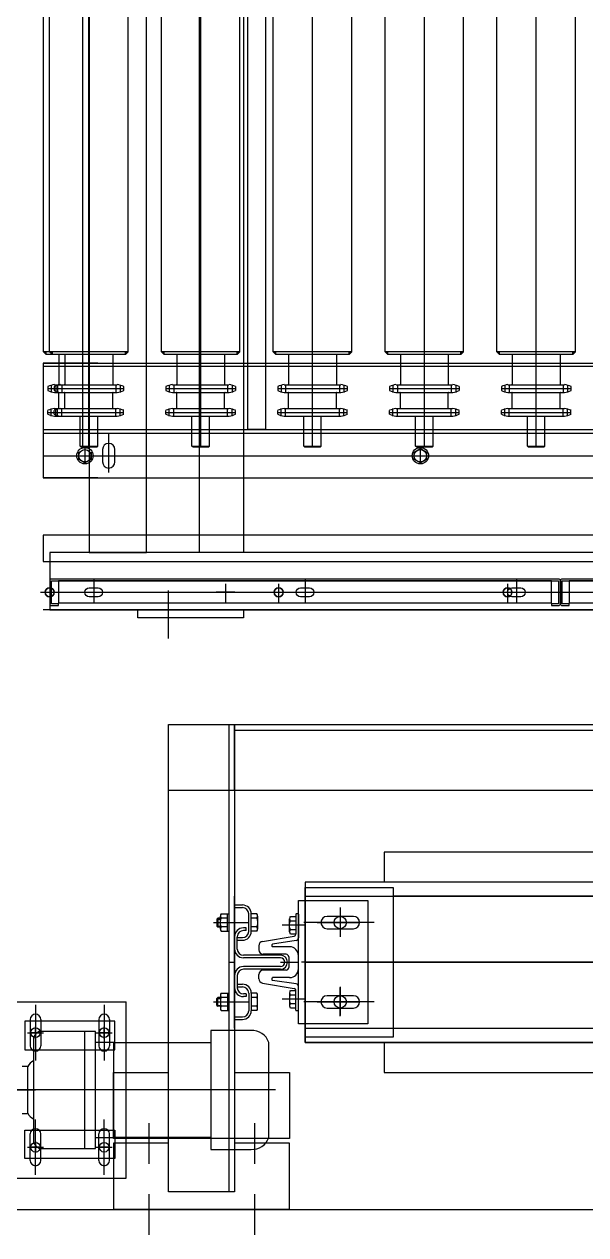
# Model space of a CAD drawing. Header units: millimetres. Extents: x -47382 to 204618, y -51045 to 127155.
# Drawn here: x 138251 to 138889, y 20843 to 22217 of the extents above; entities that cross this region are included whole.
import ezdxf

# ---------------------------------------------------------------- set-up
doc = ezdxf.new("R2010")
doc.units = ezdxf.units.MM
doc.header["$LTSCALE"] = 300
doc.header["$MEASUREMENT"] = 0
doc.layers.get('0').update_dxf_attribs({"linetype": 'CONTINUOUS'})
for name, color, linetype in [('1', 7, 'CONTINUOUS'), ('A-DETL-PEN8', 8, 'CONTINUOUS'), ('A-ST-CONC', 2, 'CONTINUOUS')]:
    doc.layers.add(name, color=color, linetype=linetype)
doc.styles.get("Standard").update_dxf_attribs({"font": ''})
doc.styles.get('Standard').set_extended_font_data('DotumChe')

# ---------------------------------------------------------------- blocks, each defined once
blk = doc.blocks.new('A$C50FFAE84')
for centre in [(467.4, 1244, -310.5), (2427.4, 1244, -310.5), (467.4, 984, -310.5), (2427.4, 984, -310.5), (467.4, 724, -310.5), (2427.4, 724, -310.5)]:
    blk.add_circle(centre, 5)
at = {"layer": '1'}
for p, q in [((467.4, 1254.5, -310.5), (467.4, 1231.7, -310.5)), ((2427.4, 1254.5, -310.5), (2427.4, 1231.7, -310.5)), ((477.1, 1244, -310.5), (455.4, 1244, -310.5)), ((2417.8, 1244, -310.5), (2439.4, 1244, -310.5)), ((467.4, 994.5, -310.5), (467.4, 971.7, -310.5)), ((2427.4, 994.5, -310.5), (2427.4, 971.7, -310.5)), ((477.1, 984, -310.5), (455.4, 984, -310.5)), ((2417.8, 984, -310.5), (2439.4, 984, -310.5)), ((467.4, 734.5, -310.5), (467.4, 711.7, -310.5)), ((2427.4, 734.5, -310.5), (2427.4, 711.7, -310.5)), ((477.1, 724, -310.5), (455.4, 724, -310.5)), ((2417.8, 724, -310.5), (2439.4, 724, -310.5))]:
    blk.add_line(p, q, dxfattribs=at)
blk = doc.blocks.new('G$CD692945F')
at = {"layer": 'A-DETL-PEN8'}
for points in [[(2637.5, 1095.1), (2640.6, 1095.1), (2640.6, 1092.1)], [(2644.5, 1095.1), (2647.6, 1095.1), (2647.6, 1092.1)], [(2733.6, 1095.1), (2730.6, 1095.1), (2730.6, 1092.1)], [(2771.5, 1095.1), (2774.6, 1095.1), (2774.6, 1092.1)], [(2860.6, 1095.1), (2857.6, 1095.1), (2857.6, 1092.1)], [(2898.5, 1095.1), (2901.6, 1095.1), (2901.6, 1092.1)], [(2987.6, 1095.1), (2984.6, 1095.1), (2984.6, 1092.1)], [(3025.5, 1095.1), (3028.6, 1095.1), (3028.6, 1092.1)], [(3114.6, 1095.1), (3111.6, 1095.1), (3111.6, 1092.1)], [(3152.5, 1095.1), (3155.6, 1095.1), (3155.6, 1092.1)], [(3241.6, 1095.1), (3238.6, 1095.1), (3238.6, 1092.1)]]:
    blk.add_hatch(color=256, dxfattribs=at).paths.add_polyline_path(points)
for p, q in [((2682.1, 987.1, 0), (2682.1, 2607.1, 0)), ((2689.1, 987.1, 0), (2689.1, 2607.1, 0)), ((2816.1, 987.1, 0), (2816.1, 2607.1, 0)), ((2943.1, 987.1, 0), (2943.1, 2607.1, 0)), ((3070.1, 987.1, 0), (3070.1, 2607.1, 0)), ((3197.1, 987.1, 0), (3197.1, 2607.1, 0)), ((2869.6, 1007.1, 0), (2869.6, 2597.1, 0)), ((2889.6, 2597.1, 0), (2889.6, 1007.1, 0)), ((2637.5, 1095.1, 0), (2637.5, 2569.1, 0)), ((2644.5, 1095.1, 0), (2644.5, 2569.1, 0)), ((2733.6, 1095.1, 0), (2733.6, 2569.1, 0)), ((2771.5, 1095.1, 0), (2771.5, 2569.1, 0)), ((2860.6, 1095.1, 0), (2860.6, 2569.1, 0)), ((2898.5, 1095.1, 0), (2898.5, 2569.1, 0)), ((2987.6, 1095.1, 0), (2987.6, 2569.1, 0)), ((3025.5, 1095.1, 0), (3025.5, 2569.1, 0)), ((3114.6, 1095.1, 0), (3114.6, 2569.1, 0)), ((3152.5, 1095.1, 0), (3152.5, 2569.1, 0)), ((3241.6, 1095.1, 0), (3241.6, 2569.1, 0)), ((2640.6, 1092.1, 0), (2637.5, 1095.1, 0)), ((2699.2, 1095.1, 0), (2637.5, 1095.1, 0)), ((2640.6, 1092.1, 0), (2640.6, 1095.1, 0)), ((2699.2, 1092.1, 0), (2640.6, 1092.1, 0)), ((2647.6, 1092.1, 0), (2644.5, 1095.1, 0)), ((2733.6, 1095.1, 0), (2644.5, 1095.1, 0)), ((2647.6, 1092.1, 0), (2647.6, 1095.1, 0)), ((2730.6, 1092.1, 0), (2647.6, 1092.1, 0)), ((2654.9, 1091.6, 0), (2654.9, 1058.3, 0)), ((2661.9, 1091.6, 0), (2661.9, 1058.3, 0)), ((2716.3, 1091.6, 0), (2716.3, 1058.3, 0)), ((2730.6, 1092.1, 0), (2733.6, 1095.1, 0)), ((2730.6, 1092.1, 0), (2730.6, 1095.1, 0)), ((2774.6, 1092.1, 0), (2771.5, 1095.1, 0)), ((2860.6, 1095.1, 0), (2771.5, 1095.1, 0)), ((2774.6, 1092.1, 0), (2774.6, 1095.1, 0)), ((2857.6, 1092.1, 0), (2774.6, 1092.1, 0)), ((2788.9, 1091.6, 0), (2788.9, 1058.3, 0)), ((2843.3, 1091.6, 0), (2843.3, 1058.3, 0)), ((2857.6, 1092.1, 0), (2860.6, 1095.1, 0)), ((2857.6, 1092.1, 0), (2857.6, 1095.1, 0)), ((2901.6, 1092.1, 0), (2898.5, 1095.1, 0)), ((2987.6, 1095.1, 0), (2898.5, 1095.1, 0)), ((2901.6, 1092.1, 0), (2901.6, 1095.1, 0)), ((2984.6, 1092.1, 0), (2901.6, 1092.1, 0)), ((2915.9, 1091.6, 0), (2915.9, 1058.3, 0)), ((2970.3, 1091.6, 0), (2970.3, 1058.3, 0)), ((2984.6, 1092.1, 0), (2987.6, 1095.1, 0)), ((2984.6, 1092.1, 0), (2984.6, 1095.1, 0)), ((3028.6, 1092.1, 0), (3025.5, 1095.1, 0)), ((3114.6, 1095.1, 0), (3025.5, 1095.1, 0)), ((3028.6, 1092.1, 0), (3028.6, 1095.1, 0)), ((3111.6, 1092.1, 0), (3028.6, 1092.1, 0)), ((3042.9, 1091.6, 0), (3042.9, 1058.3, 0)), ((3097.3, 1091.6, 0), (3097.3, 1058.3, 0)), ((3111.6, 1092.1, 0), (3114.6, 1095.1, 0)), ((3111.6, 1092.1, 0), (3111.6, 1095.1, 0)), ((3155.6, 1092.1, 0), (3152.5, 1095.1, 0)), ((3241.6, 1095.1, 0), (3152.5, 1095.1, 0)), ((3155.6, 1092.1, 0), (3155.6, 1095.1, 0)), ((3238.6, 1092.1, 0), (3155.6, 1092.1, 0)), ((3169.9, 1091.6, 0), (3169.9, 1058.3, 0)), ((3224.3, 1091.6, 0), (3224.3, 1058.3, 0)), ((3238.6, 1092.1, 0), (3241.6, 1095.1, 0)), ((3238.6, 1092.1, 0), (3238.6, 1095.1, 0)), ((2637.1, 1082.1, 0), (2637.1, 952.1, 0)), ((2637.1, 1082.1, 0), (4392.1, 1082.1, 0)), ((2699.2, 1082.1, 0), (2637.1, 1082.1, 0)), ((2637.1, 1082.1, 0), (2637.1, 952.1, 0)), ((2637.1, 1078.9, 0), (4392.1, 1078.9, 0)), ((2642.6, 1055.6, 0), (2642.6, 1051.3, 0)), ((2642.6, 1053.4, 0), (2699.2, 1053.4, 0)), ((2646.4, 1057.8, 0), (2646.4, 1049.1, 0)), ((2649.6, 1055.6, 0), (2649.6, 1051.3, 0)), ((2649.6, 1053.4, 0), (2728.6, 1053.4, 0)), ((2650, 1057.8, 0), (2699.2, 1057.8, 0)), ((2650, 1049.1, 0), (2699.2, 1049.1, 0)), ((2651.5, 1057.8, 0), (2651.5, 1049.1, 0)), ((2653.4, 1057.8, 0), (2653.4, 1049.1, 0)), ((2654.9, 1031.3, 0), (2654.9, 1048.6, 0)), ((2657, 1057.8, 0), (2721.2, 1057.8, 0)), ((2657, 1049.1, 0), (2721.2, 1049.1, 0)), ((2658.5, 1057.8, 0), (2658.5, 1049.1, 0)), ((2661.9, 1031.3, 0), (2661.9, 1048.6, 0)), ((2716.3, 1031.3, 0), (2716.3, 1048.6, 0)), ((2719.7, 1057.8, 0), (2719.7, 1049.1, 0)), ((2724.8, 1057.8, 0), (2724.8, 1049.1, 0)), ((2728.6, 1055.6, 0), (2728.6, 1051.3, 0)), ((2776.6, 1055.6, 0), (2776.6, 1051.3, 0)), ((2776.6, 1053.4, 0), (2855.6, 1053.4, 0)), ((2780.4, 1057.8, 0), (2780.4, 1049.1, 0)), ((2784, 1057.8, 0), (2848.2, 1057.8, 0)), ((2784, 1049.1, 0), (2848.2, 1049.1, 0)), ((2785.5, 1057.8, 0), (2785.5, 1049.1, 0)), ((2788.9, 1031.3, 0), (2788.9, 1048.6, 0)), ((2843.3, 1031.3, 0), (2843.3, 1048.6, 0)), ((2846.7, 1057.8, 0), (2846.7, 1049.1, 0)), ((2851.8, 1057.8, 0), (2851.8, 1049.1, 0)), ((2855.6, 1055.6, 0), (2855.6, 1051.3, 0)), ((2903.6, 1055.6, 0), (2903.6, 1051.3, 0)), ((2903.6, 1053.4, 0), (2982.6, 1053.4, 0)), ((2907.4, 1057.8, 0), (2907.4, 1049.1, 0)), ((2911, 1057.8, 0), (2975.2, 1057.8, 0)), ((2911, 1049.1, 0), (2975.2, 1049.1, 0)), ((2912.5, 1057.8, 0), (2912.5, 1049.1, 0)), ((2915.9, 1031.3, 0), (2915.9, 1048.6, 0)), ((2970.3, 1031.3, 0), (2970.3, 1048.6, 0)), ((2973.7, 1057.8, 0), (2973.7, 1049.1, 0)), ((2978.8, 1057.8, 0), (2978.8, 1049.1, 0)), ((2982.6, 1055.6, 0), (2982.6, 1051.3, 0)), ((3030.6, 1055.6, 0), (3030.6, 1051.3, 0)), ((3030.6, 1053.4, 0), (3109.6, 1053.4, 0)), ((3034.4, 1057.8, 0), (3034.4, 1049.1, 0)), ((3038, 1057.8, 0), (3102.2, 1057.8, 0)), ((3038, 1049.1, 0), (3102.2, 1049.1, 0)), ((3039.5, 1057.8, 0), (3039.5, 1049.1, 0)), ((3042.9, 1031.3, 0), (3042.9, 1048.6, 0)), ((3097.3, 1031.3, 0), (3097.3, 1048.6, 0)), ((3100.7, 1057.8, 0), (3100.7, 1049.1, 0)), ((3105.8, 1057.8, 0), (3105.8, 1049.1, 0)), ((3109.6, 1055.6, 0), (3109.6, 1051.3, 0)), ((3157.6, 1055.6, 0), (3157.6, 1051.3, 0)), ((3157.6, 1053.4, 0), (3236.6, 1053.4, 0)), ((3161.4, 1057.8, 0), (3161.4, 1049.1, 0)), ((3165, 1057.8, 0), (3229.2, 1057.8, 0)), ((3165, 1049.1, 0), (3229.2, 1049.1, 0)), ((3166.5, 1057.8, 0), (3166.5, 1049.1, 0)), ((3169.9, 1031.3, 0), (3169.9, 1048.6, 0)), ((3224.3, 1031.3, 0), (3224.3, 1048.6, 0)), ((3227.7, 1057.8, 0), (3227.7, 1049.1, 0)), ((3232.8, 1057.8, 0), (3232.8, 1049.1, 0)), ((3236.6, 1055.6, 0), (3236.6, 1051.3, 0)), ((2646.4, 1022.1, 0), (2646.4, 1030.8, 0)), ((2650, 1030.8, 0), (2699.2, 1030.8, 0)), ((2651.5, 1022.1, 0), (2651.5, 1030.8, 0)), ((2653.4, 1022.1, 0), (2653.4, 1030.8, 0)), ((2657, 1030.8, 0), (2721.2, 1030.8, 0)), ((2658.5, 1022.1, 0), (2658.5, 1030.8, 0)), ((2719.7, 1022.1, 0), (2719.7, 1030.8, 0)), ((2724.8, 1022.1, 0), (2724.8, 1030.8, 0)), ((2780.4, 1022.1, 0), (2780.4, 1030.8, 0)), ((2784, 1030.8, 0), (2848.2, 1030.8, 0)), ((2785.5, 1022.1, 0), (2785.5, 1030.8, 0)), ((2846.7, 1022.1, 0), (2846.7, 1030.8, 0)), ((2851.8, 1022.1, 0), (2851.8, 1030.8, 0)), ((2907.4, 1022.1, 0), (2907.4, 1030.8, 0)), ((2911, 1030.8, 0), (2975.2, 1030.8, 0)), ((2912.5, 1022.1, 0), (2912.5, 1030.8, 0)), ((2973.7, 1022.1, 0), (2973.7, 1030.8, 0)), ((2978.8, 1022.1, 0), (2978.8, 1030.8, 0)), ((3034.4, 1022.1, 0), (3034.4, 1030.8, 0)), ((3038, 1030.8, 0), (3102.2, 1030.8, 0)), ((3039.5, 1022.1, 0), (3039.5, 1030.8, 0)), ((3100.7, 1022.1, 0), (3100.7, 1030.8, 0)), ((3105.8, 1022.1, 0), (3105.8, 1030.8, 0)), ((3161.4, 1022.1, 0), (3161.4, 1030.8, 0)), ((3165, 1030.8, 0), (3229.2, 1030.8, 0)), ((3166.5, 1022.1, 0), (3166.5, 1030.8, 0)), ((3227.7, 1022.1, 0), (3227.7, 1030.8, 0)), ((3232.8, 1022.1, 0), (3232.8, 1030.8, 0)), ((2642.6, 1024.3, 0), (2642.6, 1028.6, 0)), ((2642.6, 1026.4, 0), (2699.2, 1026.4, 0)), ((2649.6, 1024.3, 0), (2649.6, 1028.6, 0)), ((2649.6, 1026.4, 0), (2728.6, 1026.4, 0)), ((2650, 1022.1, 0), (2699.2, 1022.1, 0)), ((2657, 1022.1, 0), (2721.2, 1022.1, 0)), ((2679.1, 988.1, 0), (2679.1, 1022.1, 0)), ((2699.1, 988.1, 0), (2699.1, 1022.1, 0)), ((2728.6, 1024.3, 0), (2728.6, 1028.6, 0)), ((2776.6, 1024.3, 0), (2776.6, 1028.6, 0)), ((2776.6, 1026.4, 0), (2855.6, 1026.4, 0)), ((2784, 1022.1, 0), (2848.2, 1022.1, 0)), ((2806.1, 988.1, 0), (2806.1, 1022.1, 0)), ((2826.1, 988.1, 0), (2826.1, 1022.1, 0)), ((2855.6, 1024.3, 0), (2855.6, 1028.6, 0)), ((2903.6, 1024.3, 0), (2903.6, 1028.6, 0)), ((2903.6, 1026.4, 0), (2982.6, 1026.4, 0)), ((2911, 1022.1, 0), (2975.2, 1022.1, 0)), ((2933.1, 988.1, 0), (2933.1, 1022.1, 0)), ((2953.1, 988.1, 0), (2953.1, 1022.1, 0)), ((2982.6, 1024.3, 0), (2982.6, 1028.6, 0)), ((3030.6, 1024.3, 0), (3030.6, 1028.6, 0)), ((3030.6, 1026.4, 0), (3109.6, 1026.4, 0)), ((3038, 1022.1, 0), (3102.2, 1022.1, 0)), ((3060.1, 988.1, 0), (3060.1, 1022.1, 0)), ((3080.1, 988.1, 0), (3080.1, 1022.1, 0)), ((3109.6, 1024.3, 0), (3109.6, 1028.6, 0)), ((3157.6, 1024.3, 0), (3157.6, 1028.6, 0)), ((3157.6, 1026.4, 0), (3236.6, 1026.4, 0)), ((3165, 1022.1, 0), (3229.2, 1022.1, 0)), ((3187.1, 988.1, 0), (3187.1, 1022.1, 0)), ((3207.1, 988.1, 0), (3207.1, 1022.1, 0)), ((3236.6, 1024.3, 0), (3236.6, 1028.6, 0)), ((2637.1, 1007.1, 0), (4392.1, 1007.1, 0)), ((2889.6, 1007.1, 0), (2869.6, 1007.1, 0)), ((2637.1, 1002.6, 0), (4392.1, 1002.6, 0)), ((2711.6, 958.1, 0), (2711.6, 1001.8, 0)), ((2637.1, 977.1, 0), (4392.1, 977.1, 0)), ((2646.6, 977.1, 0), (2666.6, 977.1, 0)), ((2677.6, 973, 0), (2677.6, 981.2, 0)), ((2679.1, 988.1, 0), (2699.1, 988.1, 0)), ((2680.1, 987.1, 0), (2679.1, 988.1, 0)), ((2680.1, 987.1, 0), (2698.1, 987.1, 0)), ((2684.6, 986.4, 0), (2684.6, 967.8, 0)), ((2691.7, 981.2, 0), (2691.7, 973, 0)), ((2698.1, 987.1, 0), (2699.1, 988.1, 0)), ((2701.6, 977.1, 0), (2721.6, 977.1, 0)), ((2806.1, 988.1, 0), (2826.1, 988.1, 0)), ((2807.1, 987.1, 0), (2806.1, 988.1, 0)), ((2807.1, 987.1, 0), (2825.1, 987.1, 0)), ((2825.1, 987.1, 0), (2826.1, 988.1, 0)), ((2933.1, 988.1, 0), (2953.1, 988.1, 0)), ((2934.1, 987.1, 0), (2933.1, 988.1, 0)), ((2934.1, 987.1, 0), (2952.1, 987.1, 0)), ((2952.1, 987.1, 0), (2953.1, 988.1, 0)), ((3058.6, 981.2, 0), (3065.6, 985.3, 0)), ((3058.6, 973, 0), (3058.6, 981.2, 0)), ((3060.1, 988.1, 0), (3080.1, 988.1, 0)), ((3061.1, 987.1, 0), (3060.1, 988.1, 0)), ((3061.1, 987.1, 0), (3079.1, 987.1, 0)), ((3065.6, 967.8, 0), (3065.6, 986.4, 0)), ((3065.6, 985.3, 0), (3072.7, 981.2, 0)), ((3072.7, 981.2, 0), (3072.7, 973, 0)), ((3079.1, 987.1, 0), (3080.1, 988.1, 0)), ((3187.1, 988.1, 0), (3207.1, 988.1, 0)), ((3188.1, 987.1, 0), (3187.1, 988.1, 0)), ((3188.1, 987.1, 0), (3206.1, 987.1, 0)), ((3206.1, 987.1, 0), (3207.1, 988.1, 0)), ((2684.6, 968.9, 0), (2677.6, 973, 0)), ((2691.7, 973, 0), (2684.6, 968.9, 0)), ((3065.6, 968.9, 0), (3058.6, 973, 0)), ((3072.7, 973, 0), (3065.6, 968.9, 0)), ((2637.1, 952.1, 0), (4392.1, 952.1, 0)), ((2699.2, 952.1, 0), (2637.1, 952.1, 0)), ((4392.1, 887.1, 0), (2637.1, 887.1, 0)), ((2637.1, 887.1, 0), (2637.1, 857.1, 0)), ((2637.1, 857.1, 0), (4392.1, 857.1, 0)), ((2694.6, 837.1, 0), (2694.6, 810.1, 0)), ((2844.6, 809.8, 0), (2844.6, 831.7, 0)), ((2934.6, 837.1, 0), (2934.6, 810.1, 0)), ((3174.6, 837.1, 0), (3174.6, 810.1, 0)), ((2644.6, 822.1, 0), (3224.6, 822.1, 0)), ((2779.6, 769.8, 0), (2779.6, 824.3, 0)), ((2854.7, 822.1, 0), (2833.7, 822.1, 0)), ((3224.6, 822.1, 0), (3804.6, 822.1, 0)), ((3514.6, 802.1, 0), (2637.1, 802.1, 0)), ((2779.6, 141.6, 0), (2779.6, 672.1, 0)), ((2779.6, 672.1, 0), (2854.6, 672.1, 0)), ((2848.6, 141.6, 0), (2848.6, 672.1, 0)), ((2854.6, 672.1, 0), (2854.6, 141.6, 0)), ((2854.6, 597.1, 0), (2854.6, 672.1, 0)), ((2854.6, 672.1, 0), (4174.6, 672.1, 0)), ((2854.6, 665.4, 0), (4174.6, 665.4, 0)), ((2854.6, 597.1, 0), (2779.6, 597.1, 0)), ((4174.6, 597.1, 0), (2854.6, 597.1, 0)), ((3514.6, 527.1, 0), (3024.6, 527.1, 0)), ((3024.6, 527.1, 0), (3024.6, 493.1, 0)), ((3024.6, 493.1, 0), (2934.6, 493.1, 0)), ((2934.6, 493.1, 0), (2934.6, 311.1, 0)), ((4094.6, 493.1, 0), (2934.6, 493.1, 0)), ((2934.6, 493.1, 0), (2934.6, 311.1, 0)), ((4094.6, 493.1, 0), (2934.6, 493.1, 0)), ((2934.6, 493.1, 0), (2934.6, 477.1, 0)), ((2934.6, 317.1, 0), (2934.6, 487.1, 0)), ((2934.6, 487.1, 0), (3034.6, 487.1, 0)), ((3034.6, 487.1, 0), (3034.6, 317.1, 0)), ((2854.6, 327.1, 0), (2854.6, 477.1, 0)), ((2854.6, 477.1, 0), (2854.6, 327.1, 0)), ((2927.1, 332.1, 0), (2927.1, 472.1, 0)), ((2927.1, 472.1, 0), (3006.1, 472.1, 0)), ((2934.6, 477.1, 0), (4094.6, 477.1, 0)), ((3006.1, 472.1, 0), (3006.1, 332.1, 0)), ((3994.6, 477.1, 0), (3034.6, 477.1, 0)), ((2838.6, 439.7, 0), (2838.6, 454.5, 0)), ((2839.4, 456.9, 0), (2846.6, 456.9, 0)), ((2846.6, 456.9, 0), (2848.6, 456.9, 0)), ((2846.6, 437.3, 0), (2846.6, 456.9, 0)), ((2854.6, 464.1, 0), (2854.6, 467.1, 0)), ((2854.6, 464.1, 0), (2854.6, 467.1, 0)), ((2854.6, 467.1, 0), (2863.6, 467.1, 0)), ((2854.6, 464.1, 0), (2863.6, 464.1, 0)), ((2870.6, 437.1, 0), (2870.6, 457.1, 0)), ((2873.6, 437.1, 0), (2873.6, 457.1, 0)), ((2879.8, 456.9, 0), (2873.6, 456.9, 0)), ((2880.6, 454.5, 0), (2880.6, 439.7, 0)), ((2917.9, 453.9, 0), (2924.1, 453.9, 0)), ((2924.1, 456.6, 0), (2924.6, 457.1, 0)), ((2924.1, 456.6, 0), (2924.1, 433.8, 0)), ((2926.6, 457.1, 0), (2924.6, 457.1, 0)), ((2926.6, 457.1, 0), (2927.1, 456.6, 0)), ((2927.1, 456.6, 0), (2927.1, 429.7, 0)), ((2989.6, 454.1, 0), (2959.6, 454.1, 0)), ((2974.6, 464.2, 0), (2974.6, 431.6, 0)), ((2974.6, 463.4, 0), (2974.6, 430.8, 0)), ((2830.8, 447.1, 0), (2870.4, 447.1, 0)), ((2834.6, 451.1, 0), (2835.6, 452.1, 0)), ((2834.6, 451.1, 0), (2834.6, 443.1, 0)), ((2834.6, 451.1, 0), (2838.6, 451.1, 0)), ((2834.6, 443.1, 0), (2838.6, 443.1, 0)), ((2834.6, 443.1, 0), (2835.6, 442.1, 0)), ((2838.6, 452.1, 0), (2835.6, 452.1, 0)), ((2835.6, 452.1, 0), (2835.6, 442.1, 0)), ((2838.6, 442.1, 0), (2835.6, 442.1, 0)), ((2846.6, 452, 0), (2839.4, 452, 0)), ((2846.6, 442.2, 0), (2839.4, 442.2, 0)), ((2867.6, 441.1, 0), (2864.6, 441.1, 0)), ((2867.6, 441.1, 0), (2864.6, 441.1, 0)), ((2867.6, 438.1, 0), (2867.6, 441.1, 0)), ((2867.6, 438.1, 0), (2867.6, 441.1, 0)), ((2879.8, 452, 0), (2873.6, 452, 0)), ((2879.8, 442.2, 0), (2873.6, 442.2, 0)), ((2935.4, 444.1, 0), (2908.6, 444.1, 0)), ((2935.4, 444.1, 0), (2908.6, 444.1, 0)), ((2917.1, 436.7, 0), (2917.1, 451.5, 0)), ((2917.9, 449, 0), (2924.1, 449, 0)), ((3013.1, 447.1, 0), (2933.1, 447.1, 0)), ((2948.3, 447.1, 0), (2996.6, 447.1, 0)), ((2959.6, 440.1, 0), (2989.6, 440.1, 0)), ((2839.4, 437.3, 0), (2846.6, 437.3, 0)), ((2846.6, 437.3, 0), (2848.6, 437.3, 0)), ((2857.6, 417.1, 0), (2857.6, 431.1, 0)), ((2857.6, 417.1, 0), (2857.6, 431.1, 0)), ((2857.6, 430.1, 0), (2863.6, 430.1, 0)), ((2857.6, 427.1, 0), (2863.6, 427.1, 0)), ((2867.6, 438.1, 0), (2864.6, 438.1, 0)), ((2867.6, 438.1, 0), (2864.6, 438.1, 0)), ((2879.8, 437.3, 0), (2873.6, 437.3, 0)), ((2886.3, 425.8, 0), (2922.4, 431.8, 0)), ((2924.5, 426.7, 0), (2897.8, 422.7, 0)), ((2917.9, 439.2, 0), (2924.1, 439.2, 0)), ((2917.9, 434.3, 0), (2924.1, 434.3, 0)), ((2882.1, 420.8, 0), (2882.1, 416.1, 0)), ((2917.1, 419.6, 0), (2897.8, 419.6, 0)), ((2848.6, 402.1, 0), (2854.6, 402.1, 0)), ((2848.6, 402.1, 0), (2854.6, 402.1, 0)), ((2906.6, 410.1, 0), (2864.6, 410.1, 0)), ((2906.6, 410.1, 0), (2864.6, 410.1, 0)), ((2906.6, 407.1, 0), (2864.6, 407.1, 0)), ((2906.6, 407.1, 0), (2864.6, 407.1, 0)), ((2913.1, 411.1, 0), (2887.1, 411.1, 0)), ((2906.6, 402.1, 0), (2914.6, 402.1, 0)), ((2906.6, 402.1, 0), (2914.6, 402.1, 0)), ((2914.6, 402.1, 0), (2927.1, 402.1, 0)), ((2914.8, 402.4, 0), (2914.8, 402.4, 0)), ((2914.8, 401.8, 0), (2914.8, 401.8, 0)), ((2916.1, 408.1, 0), (2916.1, 396.1, 0)), ((2927.1, 394.6, 0), (2927.1, 409.6, 0)), ((4180.6, 402.1, 0), (2930.6, 402.1, 0)), ((2934.6, 402.1, 0), (4118.5, 402.1, 0)), ((2857.6, 387.1, 0), (2857.6, 373.1, 0)), ((2857.6, 387.1, 0), (2857.6, 373.1, 0)), ((2906.6, 397.1, 0), (2864.6, 397.1, 0)), ((2906.6, 397.1, 0), (2864.6, 397.1, 0)), ((2906.6, 394.1, 0), (2864.6, 394.1, 0)), ((2906.6, 394.1, 0), (2864.6, 394.1, 0)), ((2882.1, 383.4, 0), (2882.1, 388.1, 0)), ((2913.1, 393.1, 0), (2887.1, 393.1, 0)), ((2857.6, 377.1, 0), (2863.6, 377.1, 0)), ((2857.6, 374.1, 0), (2863.6, 374.1, 0)), ((2886.3, 378.4, 0), (2922.4, 372.4, 0)), ((2917.1, 384.6, 0), (2897.8, 384.6, 0)), ((2924.5, 377.5, 0), (2897.8, 381.5, 0)), ((2924.5, 377.5, 0), (2897.8, 381.5, 0)), ((2927.1, 347.6, 0), (2927.1, 374.5, 0)), ((2927.1, 347.6, 0), (2927.1, 374.5, 0)), ((2974.6, 374.2, 0), (2974.6, 341.6, 0)), ((2974.6, 340.8, 0), (2974.6, 373.4, 0)), ((2834.6, 361.1, 0), (2835.6, 362.1, 0)), ((2834.6, 353.1, 0), (2834.6, 361.1, 0)), ((2834.6, 361.1, 0), (2838.6, 361.1, 0)), ((2835.6, 352.1, 0), (2835.6, 362.1, 0)), ((2838.6, 362.1, 0), (2835.6, 362.1, 0)), ((2838.6, 364.5, 0), (2838.6, 349.7, 0)), ((2839.4, 366.9, 0), (2846.6, 366.9, 0)), ((2846.6, 362, 0), (2839.4, 362, 0)), ((2846.6, 366.9, 0), (2848.6, 366.9, 0)), ((2846.6, 366.9, 0), (2846.6, 347.3, 0)), ((2867.6, 366.1, 0), (2864.6, 366.1, 0)), ((2867.6, 366.1, 0), (2864.6, 366.1, 0)), ((2867.6, 363.1, 0), (2864.6, 363.1, 0)), ((2867.6, 363.1, 0), (2864.6, 363.1, 0)), ((2867.6, 366.1, 0), (2867.6, 363.1, 0)), ((2867.6, 366.1, 0), (2867.6, 363.1, 0)), ((2870.6, 367.1, 0), (2870.6, 347.1, 0)), ((2873.6, 367.1, 0), (2873.6, 347.1, 0)), ((2879.8, 366.9, 0), (2873.6, 366.9, 0)), ((2879.8, 362, 0), (2873.6, 362, 0)), ((2880.6, 349.7, 0), (2880.6, 364.5, 0)), ((2935.4, 360.1, 0), (2908.6, 360.1, 0)), ((2935.4, 360.1, 0), (2908.6, 360.1, 0)), ((2917.1, 367.5, 0), (2917.1, 352.7, 0)), ((2917.9, 369.9, 0), (2924.1, 369.9, 0)), ((2917.9, 365, 0), (2924.1, 365, 0)), ((2924.1, 347.6, 0), (2924.1, 370.4, 0)), ((2924.1, 347.6, 0), (2924.1, 365.9, 0)), ((2989.6, 364.1, 0), (2959.6, 364.1, 0)), ((2481.5, 357.1, 0), (2731.5, 357.1, 0)), ((2628.5, 353.6, 0), (2628.5, 290.6, 0)), ((2706.5, 353.6, 0), (2706.5, 290.6, 0)), ((2731.5, 157.1, 0), (2731.5, 357.1, 0)), ((2830.8, 357.1, 0), (2870.4, 357.1, 0)), ((2834.6, 353.1, 0), (2835.6, 352.1, 0)), ((2834.6, 353.1, 0), (2838.6, 353.1, 0)), ((2838.6, 352.1, 0), (2835.6, 352.1, 0)), ((2846.6, 352.2, 0), (2839.4, 352.2, 0)), ((2839.4, 347.3, 0), (2846.6, 347.3, 0)), ((2846.6, 347.3, 0), (2848.6, 347.3, 0)), ((2879.8, 352.2, 0), (2873.6, 352.2, 0)), ((2879.8, 347.3, 0), (2873.6, 347.3, 0)), ((2917.9, 355.2, 0), (2924.1, 355.2, 0)), ((2917.9, 350.3, 0), (2924.1, 350.3, 0)), ((2924.1, 347.6, 0), (2924.6, 347.1, 0)), ((2924.1, 347.6, 0), (2924.6, 347.1, 0)), ((2926.6, 347.1, 0), (2924.6, 347.1, 0)), ((2926.6, 347.1, 0), (2924.6, 347.1, 0)), ((2926.6, 347.1, 0), (2927.1, 347.6, 0)), ((2926.6, 347.1, 0), (2927.1, 347.6, 0)), ((3013.1, 357.1, 0), (2933.1, 357.1, 0)), ((2948.3, 357.1, 0), (2996.6, 357.1, 0)), ((2959.6, 350.1, 0), (2989.6, 350.1, 0)), ((2616.5, 335.1, 0), (2616.5, 302.6, 0)), ((2718.5, 335.1, 0), (2616.5, 335.1, 0)), ((2622.5, 337.1, 0), (2622.5, 307.1, 0)), ((2634.5, 337.1, 0), (2634.5, 307.1, 0)), ((2700.5, 337.1, 0), (2700.5, 307.1, 0)), ((2712.5, 337.1, 0), (2712.5, 307.1, 0)), ((2718.5, 302.6, 0), (2718.5, 335.1, 0)), ((2854.6, 340.1, 0), (2854.6, 337.1, 0)), ((2854.6, 340.1, 0), (2863.6, 340.1, 0)), ((2854.6, 340.1, 0), (2854.6, 337.1, 0)), ((2854.6, 337.1, 0), (2863.6, 337.1, 0)), ((3006.1, 332.1, 0), (2927.1, 332.1, 0)), ((2619.5, 322.1, 0), (2637.5, 322.1, 0)), ((2635, 322.1, 0), (2622, 322.1, 0)), ((2626.2, 316.7, 0), (2626.2, 197.5, 0)), ((2628.5, 315.6, 0), (2628.5, 328.6, 0)), ((2696.5, 323.3, 0), (2632.8, 323.3, 0)), ((2684.5, 190.8, 0), (2684.5, 323.3, 0)), ((2696.5, 190.8, 0), (2696.5, 323.3, 0)), ((2697.5, 322.1, 0), (2715.5, 322.1, 0)), ((2713, 322.1, 0), (2700, 322.1, 0)), ((2706.5, 315.6, 0), (2706.5, 328.6, 0)), ((2827.5, 324.6, 0), (2827.5, 189.6, 0)), ((2873.3, 324.6, 0), (2827.5, 324.6, 0)), ((2934.6, 311.1, 0), (2934.6, 327.1, 0)), ((2934.6, 327.1, 0), (4094.6, 327.1, 0)), ((3034.6, 317.1, 0), (2934.6, 317.1, 0)), ((3034.6, 327.1, 0), (3994.6, 327.1, 0)), ((2616.5, 302.6, 0), (2718.5, 302.6, 0)), ((2717.5, 311.1, 0), (2696.5, 311.1, 0)), ((2717.5, 311.1, 0), (2827.5, 311.1, 0)), ((2717.5, 203.1, 0), (2717.5, 311.1, 0)), ((2893.5, 203.1, 0), (2893.5, 311.1, 0)), ((2934.6, 311.1, 0), (3024.6, 311.1, 0)), ((2934.6, 311.1, 0), (4094.6, 311.1, 0)), ((4094.6, 311.1, 0), (2934.6, 311.1, 0)), ((3024.6, 311.1, 0), (3024.6, 277.1, 0)), ((2613.5, 284.1, 0), (2619.5, 284.1, 0)), ((2619.5, 283.6, 0), (2619.5, 230.6, 0)), ((2717.1, 202.1, 0), (2717.1, 277.1, 0)), ((2717.1, 277.1, 0), (2779.6, 277.1, 0)), ((2854.6, 277.1, 0), (2917.1, 277.1, 0)), ((2917.1, 277.1, 0), (2917.1, 202.1, 0)), ((3024.6, 277.1, 0), (3514.6, 277.1, 0)), ((2537.6, 257.1, 0), (2628.6, 257.1, 0)), ((2901, 257.1, 0), (2562.4, 257.1, 0)), ((2619.5, 230.1, 0), (2613.5, 230.1, 0)), ((2628.5, 160.6, 0), (2628.5, 223.6, 0)), ((2706.5, 160.6, 0), (2706.5, 223.6, 0)), ((2616.5, 211.6, 0), (2718.5, 211.6, 0)), ((2616.5, 179.1, 0), (2616.5, 211.6, 0)), ((2622.5, 177.1, 0), (2622.5, 207.1, 0)), ((2634.5, 177.1, 0), (2634.5, 207.1, 0)), ((2700.5, 177.1, 0), (2700.5, 207.1, 0)), ((2712.5, 177.1, 0), (2712.5, 207.1, 0)), ((2718.5, 211.6, 0), (2718.5, 179.1, 0)), ((2757.1, 219.4, 0), (2757.1, 173.2, 0)), ((2877.1, 219.4, 0), (2877.1, 173.2, 0)), ((2628.5, 198.6, 0), (2628.5, 185.6, 0)), ((2696.5, 203.1, 0), (2717.5, 203.1, 0)), ((2706.5, 185.6, 0), (2706.5, 198.6, 0)), ((2917.1, 202.1, 0), (2717.1, 202.1, 0)), ((2779.6, 196.6, 0), (2717.1, 196.6, 0)), ((2717.1, 196.6, 0), (2717.1, 121.6, 0)), ((2827.5, 203.1, 0), (2717.5, 203.1, 0)), ((2917.1, 196.6, 0), (2854.6, 196.6, 0)), ((2917.1, 121.6, 0), (2917.1, 196.6, 0)), ((2718.5, 179.1, 0), (2616.5, 179.1, 0)), ((2619.5, 192.1, 0), (2637.5, 192.1, 0)), ((2635, 192.1, 0), (2622, 192.1, 0)), ((2635, 192.1, 0), (2622, 192.1, 0)), ((2632.8, 190.8, 0), (2696.5, 190.8, 0)), ((2697.5, 192.1, 0), (2715.5, 192.1, 0)), ((2713, 192.1, 0), (2700, 192.1, 0)), ((2827.5, 189.6, 0), (2873.3, 189.6, 0)), ((2481.5, 157.1, 0), (2731.5, 157.1, 0)), ((2757.1, 138.9, 0), (2757.1, 92.7, 0)), ((2854.6, 141.6, 0), (2779.6, 141.6, 0)), ((2877.1, 138.9, 0), (2877.1, 92.7, 0)), ((2717.1, 121.6, 0), (2917.1, 121.6, 0))]:
    blk.add_line(p, q, dxfattribs=at)
at = {"layer": 'A-DETL-PEN8', "elevation": 0}
for points in [[(2689.6, 2737.1), (2689.6, 867.1), (2754.6, 867.1), (2754.6, 2737.1)], [(2864.6, 1752.1), (2864.6, 867.1), (2814.6, 867.1), (2814.6, 1752.1)], [(2644.6, 802.1), (4489.6, 802.1), (4489.6, 867.1), (2644.6, 867.1)], [(2654.6, 810.1), (3214.6, 810.1), (3214.6, 835.1), (2654.6, 835.1)], [(3234.6, 810.1), (3794.6, 810.1), (3794.6, 835.1), (3234.6, 835.1)], [(2864.6, 802.1), (2864.6, 793.1), (2744.6, 793.1), (2744.6, 802.1)]]:
    blk.add_lwpolyline(points, close=True, dxfattribs=at)
for points in [[(2718.6, 977.1), (2718.6, 984.1, 1), (2704.6, 984.1), (2704.6, 977.1), (2704.6, 970.1, 1), (2718.6, 970.1)], [(3224.6, 809.1), (3224.6, 835.1, 0.414214), (3222.6, 837.1), (2646.6, 837.1, 0.414214), (2644.6, 835.1), (2644.6, 809.1, 0.414214), (2646.6, 807.1), (2654.6, 807.1), (2654.6, 809.1), (2646.6, 809.1), (2646.6, 835.1), (3222.6, 835.1), (3222.6, 809.1), (3214.6, 809.1), (3214.6, 807.1), (3222.6, 807.1, 0.414214)], [(2689.6, 827.1), (2699.6, 827.1, -1), (2699.6, 817.1), (2689.6, 817.1, -1)], [(2929.6, 827.1), (2939.6, 827.1, -1), (2939.6, 817.1), (2929.6, 817.1, -1)], [(3169.6, 827.1), (3179.6, 827.1, -1), (3179.6, 817.1), (3169.6, 817.1, -1)], [(3804.6, 809.1), (3804.6, 835.1, 0.414214), (3802.6, 837.1), (3226.6, 837.1, 0.414214), (3224.6, 835.1), (3224.6, 809.1, 0.414214), (3226.6, 807.1), (3234.6, 807.1), (3234.6, 809.1), (3226.6, 809.1), (3226.6, 835.1), (3802.6, 835.1), (3802.6, 809.1), (3794.6, 809.1), (3794.6, 807.1), (3802.6, 807.1, 0.414214)]]:
    blk.add_lwpolyline(points, format="xyb", close=True, dxfattribs=at)
at = {"layer": 'A-DETL-PEN8'}
for centre, radius in [((2684.6, 977.1, 0), 9.32), ((2684.6, 977.1, 0), 7.07), ((3065.6, 977.1, 0), 9.32), ((3065.6, 977.1, 0), 7.07), ((2974.6, 447.1, 0), 7), ((2974.6, 357.1, 0), 7), ((2628.5, 322.1, 0), 5.5), ((2706.5, 322.1, 0), 5.5), ((2628.5, 192.1, 0), 5.5), ((2706.5, 192.1, 0), 5.5)]:
    blk.add_circle(centre, radius, dxfattribs=at)
for centre, radius, start, end in [((2654.4, 1091.6, 0), 0.5, 0, 90), ((2661.4, 1091.6, 0), 0.5, 0, 90), ((2716.8, 1091.6, 0), 0.5, 90, 180), ((2788.4, 1091.6, 0), 0.5, 0, 90), ((2843.8, 1091.6, 0), 0.5, 90, 180), ((2915.4, 1091.6, 0), 0.5, 0, 90), ((2970.8, 1091.6, 0), 0.5, 90, 180), ((3042.4, 1091.6, 0), 0.5, 0, 90), ((3097.8, 1091.6, 0), 0.5, 90, 180), ((3169.4, 1091.6, 0), 0.5, 0, 90), ((3224.8, 1091.6, 0), 0.5, 90, 180), ((2654.4, 1058.3, 0), 0.5, 270, 0), ((2661.4, 1058.3, 0), 0.5, 270, 0), ((2716.8, 1058.3, 0), 0.5, 180, 270), ((2788.4, 1058.3, 0), 0.5, 270, 0), ((2843.8, 1058.3, 0), 0.5, 180, 270), ((2915.4, 1058.3, 0), 0.5, 270, 0), ((2970.8, 1058.3, 0), 0.5, 180, 270), ((3042.4, 1058.3, 0), 0.5, 270, 0), ((3097.8, 1058.3, 0), 0.5, 180, 270), ((3169.4, 1058.3, 0), 0.5, 270, 0), ((3224.8, 1058.3, 0), 0.5, 180, 270), ((2654.2, 1029.8, 0), 28.4, 98.7025, 114.2476), ((2654.2, 1077.1, 0), 28.4, 245.7524, 261.2975), ((2661.2, 1029.8, 0), 28.4, 98.7025, 114.2476), ((2661.2, 1077.1, 0), 28.4, 245.7524, 261.2975), ((2654.4, 1048.6, 0), 0.5, 0, 90), ((2661.4, 1048.6, 0), 0.5, 0, 90), ((2716.8, 1048.6, 0), 0.5, 90, 180), ((2717, 1029.8, 0), 28.4, 65.7524, 81.2975), ((2717, 1077.1, 0), 28.4, 278.7025, 294.2476), ((2788.2, 1029.8, 0), 28.4, 98.7025, 114.2476), ((2788.2, 1077.1, 0), 28.4, 245.7524, 261.2975), ((2788.4, 1048.6, 0), 0.5, 0, 90), ((2843.8, 1048.6, 0), 0.5, 90, 180), ((2844, 1029.8, 0), 28.4, 65.7524, 81.2975), ((2844, 1077.1, 0), 28.4, 278.7025, 294.2476), ((2915.2, 1029.8, 0), 28.4, 98.7025, 114.2476), ((2915.2, 1077.1, 0), 28.4, 245.7524, 261.2975), ((2915.4, 1048.6, 0), 0.5, 0, 90), ((2970.8, 1048.6, 0), 0.5, 90, 180), ((2971, 1029.8, 0), 28.4, 65.7524, 81.2975), ((2971, 1077.1, 0), 28.4, 278.7025, 294.2476), ((3042.2, 1029.8, 0), 28.4, 98.7025, 114.2476), ((3042.2, 1077.1, 0), 28.4, 245.7524, 261.2975), ((3042.4, 1048.6, 0), 0.5, 0, 90), ((3097.8, 1048.6, 0), 0.5, 90, 180), ((3098, 1029.8, 0), 28.4, 65.7524, 81.2975), ((3098, 1077.1, 0), 28.4, 278.7025, 294.2476), ((3169.2, 1029.8, 0), 28.4, 98.7025, 114.2476), ((3169.2, 1077.1, 0), 28.4, 245.7524, 261.2975), ((3169.4, 1048.6, 0), 0.5, 0, 90), ((3224.8, 1048.6, 0), 0.5, 90, 180), ((3225, 1029.8, 0), 28.4, 65.7524, 81.2975), ((3225, 1077.1, 0), 28.4, 278.7025, 294.2476), ((2654.2, 1002.8, 0), 28.4, 98.7025, 114.2476), ((2661.2, 1002.8, 0), 28.4, 98.7025, 114.2476), ((2654.4, 1031.3, 0), 0.5, 270, 0), ((2661.4, 1031.3, 0), 0.5, 270, 0), ((2716.8, 1031.3, 0), 0.5, 180, 270), ((2717, 1002.8, 0), 28.4, 65.7524, 81.2975), ((2788.2, 1002.8, 0), 28.4, 98.7025, 114.2476), ((2788.4, 1031.3, 0), 0.5, 270, 0), ((2843.8, 1031.3, 0), 0.5, 180, 270), ((2844, 1002.8, 0), 28.4, 65.7524, 81.2975), ((2915.2, 1002.8, 0), 28.4, 98.7025, 114.2476), ((2915.4, 1031.3, 0), 0.5, 270, 0), ((2970.8, 1031.3, 0), 0.5, 180, 270), ((2971, 1002.8, 0), 28.4, 65.7524, 81.2975), ((3042.2, 1002.8, 0), 28.4, 98.7025, 114.2476), ((3042.4, 1031.3, 0), 0.5, 270, 0), ((3097.8, 1031.3, 0), 0.5, 180, 270), ((3098, 1002.8, 0), 28.4, 65.7524, 81.2975), ((3169.2, 1002.8, 0), 28.4, 98.7025, 114.2476), ((3169.4, 1031.3, 0), 0.5, 270, 0), ((3224.8, 1031.3, 0), 0.5, 180, 270), ((3225, 1002.8, 0), 28.4, 65.7524, 81.2975), ((2654.2, 1050.1, 0), 28.4, 245.7524, 261.2975), ((2661.2, 1050.1, 0), 28.4, 245.7524, 261.2975), ((2717, 1050.1, 0), 28.4, 278.7025, 294.2476), ((2788.2, 1050.1, 0), 28.4, 245.7524, 261.2975), ((2844, 1050.1, 0), 28.4, 278.7025, 294.2476), ((2915.2, 1050.1, 0), 28.4, 245.7524, 261.2975), ((2971, 1050.1, 0), 28.4, 278.7025, 294.2476), ((3042.2, 1050.1, 0), 28.4, 245.7524, 261.2975), ((3098, 1050.1, 0), 28.4, 278.7025, 294.2476), ((3169.2, 1050.1, 0), 28.4, 245.7524, 261.2975), ((3225, 1050.1, 0), 28.4, 278.7025, 294.2476), ((2842.9, 454.5, 0), 4.34, 145.6158, 214.3842), ((2863.6, 457.1, 0), 10, 0, 90), ((2863.6, 457.1, 0), 7, 0, 90), ((2876.3, 454.5, 0), 4.34, 325.6158, 34.3842), ((2921.4, 451.5, 0), 4.34, 145.6158, 214.3842), ((2959.6, 447.1, 0), 7, 90, 270), ((2989.6, 447.1, 0), 7, 270, 90), ((2842.9, 449.5, 0), 4.34, 145.6158, 180), ((2842.9, 444.6, 0), 4.34, 180, 214.3842), ((2842.9, 439.7, 0), 4.34, 145.6158, 214.3842), ((2864.6, 431.1, 0), 10, 90, 180), ((2864.6, 431.1, 0), 10, 90, 180), ((2876.3, 449.5, 0), 4.34, 0, 34.3842), ((2876.3, 444.6, 0), 4.34, 325.6158, 0), ((2876.3, 439.7, 0), 4.34, 325.6158, 34.3842), ((2921.4, 446.5, 0), 4.34, 145.6158, 180), ((2921.4, 441.6, 0), 4.34, 180, 214.3842), ((2864.6, 431.1, 0), 7, 90, 180), ((2864.6, 431.1, 0), 7, 90, 180), ((2863.6, 437.1, 0), 10, 270, 0), ((2863.6, 437.1, 0), 7, 270, 0), ((2921.4, 436.7, 0), 4.34, 145.6158, 214.3842), ((2922.1, 433.8, 0), 2, 279.4623, 0), ((2924.1, 429.7, 0), 3, 278.5307, 0), ((2864.6, 417.1, 0), 10, 180, 270), ((2864.6, 417.1, 0), 10, 180, 270), ((2864.6, 417.1, 0), 7, 180, 270), ((2864.6, 417.1, 0), 7, 180, 270), ((2887.1, 420.8, 0), 5, 99.4623, 180), ((2887.1, 416.1, 0), 5, 180, 270), ((2898.4, 421.1, 0), 1.69, 113.2459, 246.7541), ((2917.1, 409.6, 0), 10, 0, 90), ((2906.6, 402.1, 0), 8, 270, 90), ((2906.6, 402.1, 0), 8, 270, 90), ((2906.6, 402.1, 0), 5, 270, 90), ((2906.6, 402.1, 0), 5, 270, 90), ((2913.1, 408.1, 0), 3, 0, 90), ((2864.6, 387.1, 0), 10, 90, 180), ((2864.6, 387.1, 0), 10, 90, 180), ((2864.6, 387.1, 0), 7, 90, 180), ((2864.6, 387.1, 0), 7, 90, 180), ((2887.1, 388.1, 0), 5, 90, 180), ((2913.1, 396.1, 0), 3, 270, 0), ((2917.1, 394.6, 0), 10, 270, 0), ((2864.6, 373.1, 0), 10, 180, 270), ((2864.6, 373.1, 0), 10, 180, 270), ((2864.6, 373.1, 0), 7, 180, 270), ((2864.6, 373.1, 0), 7, 180, 270), ((2863.6, 367.1, 0), 10, 0, 90), ((2863.6, 367.1, 0), 7, 0, 90), ((2887.1, 383.4, 0), 5, 180, 260.5377), ((2898.4, 383, 0), 1.69, 113.2459, 246.7541), ((2922.1, 370.4, 0), 2, 0, 80.5377), ((2924.1, 374.5, 0), 3, 0, 81.4693), ((2924.1, 374.5, 0), 3, 0, 81.4693), ((2842.9, 364.5, 0), 4.34, 145.6158, 214.3842), ((2842.9, 359.5, 0), 4.34, 145.6158, 180), ((2876.3, 364.5, 0), 4.34, 325.6158, 34.3842), ((2876.3, 359.5, 0), 4.34, 0, 34.3842), ((2921.4, 367.5, 0), 4.34, 145.6158, 214.3842), ((2921.4, 362.5, 0), 4.34, 145.6158, 180), ((2921.4, 357.6, 0), 4.34, 180, 214.3842), ((2959.6, 357.1, 0), 7, 90, 270), ((2989.6, 357.1, 0), 7, 270, 90), ((2842.9, 354.6, 0), 4.34, 180, 214.3842), ((2842.9, 349.7, 0), 4.34, 145.6158, 214.3842), ((2863.6, 347.1, 0), 10, 270, 0), ((2863.6, 347.1, 0), 7, 270, 0), ((2876.3, 354.6, 0), 4.34, 325.6158, 0), ((2876.3, 349.7, 0), 4.34, 325.6158, 34.3842), ((2921.4, 352.7, 0), 4.34, 145.6158, 214.3842), ((2628.5, 337.1, 0), 6, 0, 180), ((2706.5, 337.1, 0), 6, 0, 180), ((2638.2, 311.3, 0), 13.2, 114.2952, 155.7048), ((2874.4, 304.4, 0), 20.2, 19.3737, 93.2461), ((2628.5, 307.1, 0), 6, 180, 0), ((2706.5, 307.1, 0), 6, 180, 0), ((2631.6, 278, 0), 13.2, 113.9527, 154.956), ((2631.6, 236.2, 0), 13.2, 205.044, 246.0473), ((2628.5, 207.1, 0), 6, 0, 180), ((2706.5, 207.1, 0), 6, 0, 180), ((2638.2, 202.9, 0), 13.2, 204.2952, 245.7048), ((2874.4, 209.8, 0), 20.2, 266.7539, 340.6263), ((2628.5, 177.1, 0), 6, 180, 0), ((2706.5, 177.1, 0), 6, 180, 0)]:
    blk.add_arc(centre, radius, start, end, dxfattribs=at)
at = {"layer": 'A-DETL-PEN8', "xscale": -1, "rotation": 89.99999999999999}
blk.add_blockref('A$C50FFAE84', (3888.6, 3249.5, 310.5), dxfattribs=at)
at = {"layer": 'A-DETL-PEN8', "rotation": 90}
blk.add_blockref('A$C50FFAE84', (3888.6, 354.7, 310.5), dxfattribs=at)
at = {"layer": 'A-DETL-PEN8', "text_generation_flag": 4, "flags": 1}
for tag, p in [('QTY', (3697.9, 3085.6, 0)), ('USER5', (3697.9, 3084.6, 0)), ('USER4', (3697.9, 3083.6, 0)), ('USER3', (3697.9, 3082.6, 0)), ('USER2', (3697.9, 3081.6, 0)), ('USER1', (3697.9, 3080.6, 0)), ('REMARK', (3697.9, 3079.6, 0)), ('MAKER', (3697.9, 3078.6, 0)), ('WEIGHT', (3697.9, 3076.6, 0)), ('MATERIAL', (3697.9, 3075.6, 0)), ('SPEC', (3697.9, 3074.6, 0)), ('PRICE', (3697.9, 3077.6, 0)), ('ENAME', (3697.9, 3073.6, 0)), ('NAME', (3697.9, 3072.6, 0))]:
    blk.add_attdef(tag, p, '', height=0.25, dxfattribs=at)

msp = doc.modelspace()

# ---------------------------------------------------------------- linework, layer by layer
at = {"layer": 'A-ST-CONC'}
msp.add_line((138000.5, 20871.4, 0), (141450, 20871.4, 0), dxfattribs=at)

# ---------------------------------------------------------------- block references
msp.add_blockref('G$CD692945F', (135635.4, 20749.9))

doc.saveas('drawing.dxf')
